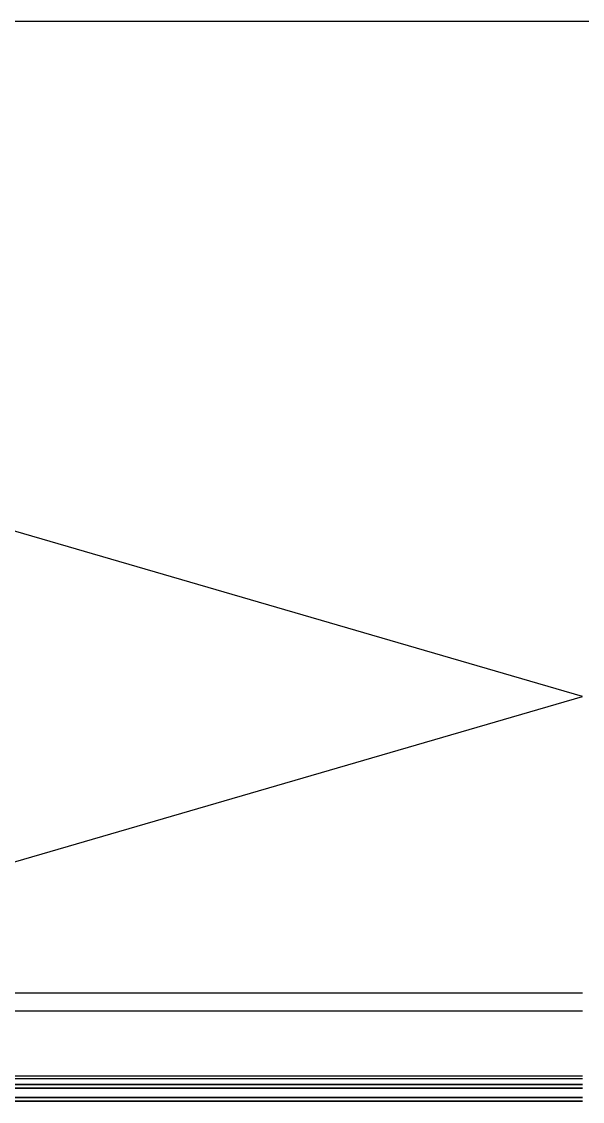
# Model space of a CAD drawing. Extents: x -163000 to 184253, y -124935 to 90032.
# Drawn here: x -121535 to -120750, y 34520 to 36032 of the extents above; entities that cross this region are included whole.
import ezdxf

# ---------------------------------------------------------------- set-up
doc = ezdxf.new("R2010")
doc.units = 0
doc.header["$LTSCALE"] = 1000
doc.header["$MEASUREMENT"] = 0
doc.linetypes.add('s4118a$0$HIDDEN', pattern=[0.375, 0.25, -0.125])
doc.layers.get('0').update_dxf_attribs({"linetype": 'CONTINUOUS'})
doc.layers.add('buila', color=14, linetype='s4118a$0$HIDDEN')
doc.layers.add('glass-p', color=1, linetype='CONTINUOUS')

# ---------------------------------------------------------------- blocks, each defined once
blk = doc.blocks.new('s2118a')
at = {"layer": 'buila', "ltscale": 5}
blk.add_line((-105712.4, 36032.126), (-132749.9, 36032.126), dxfattribs=at)
at = {"layer": 'glass-p'}
for p, q in [((-120749.898, 35087.072), (-122129.897, 35489.106)), ((-122124.657, 34686.564), (-120749.898, 35087.072)), ((-122064.897, 34672.132), (-120749.898, 34672.132)), ((-122064.897, 34647.132), (-120749.898, 34647.132)), ((-122184.897, 34556.132), (-120749.898, 34556.132)), ((-122184.897, 34552.132), (-120749.898, 34552.132)), ((-120749.898, 34543.132), (-122208.897, 34543.132)), ((-122208.897, 34539.132), (-120749.898, 34539.132)), ((-120749.898, 34525.132), (-122208.897, 34525.132)), ((-122208.897, 34521.132), (-120749.898, 34521.132))]:
    blk.add_line(p, q, dxfattribs=at)
for points in [[(-120749.898, 34538.132), (-122207.897, 34538.132), (-122208.897, 34539.132), (-122208.897, 34543.132), (-122207.897, 34544.132), (-120749.898, 34544.132)], [(-120749.898, 34520.132), (-122207.897, 34520.132), (-122208.897, 34521.132), (-122208.897, 34525.132), (-122207.897, 34526.132), (-120749.898, 34526.132)]]:
    blk.add_lwpolyline(points, dxfattribs=at)

msp = doc.modelspace()

# ---------------------------------------------------------------- block references
msp.add_blockref('s2118a', (0, 0))

doc.saveas('drawing.dxf')
